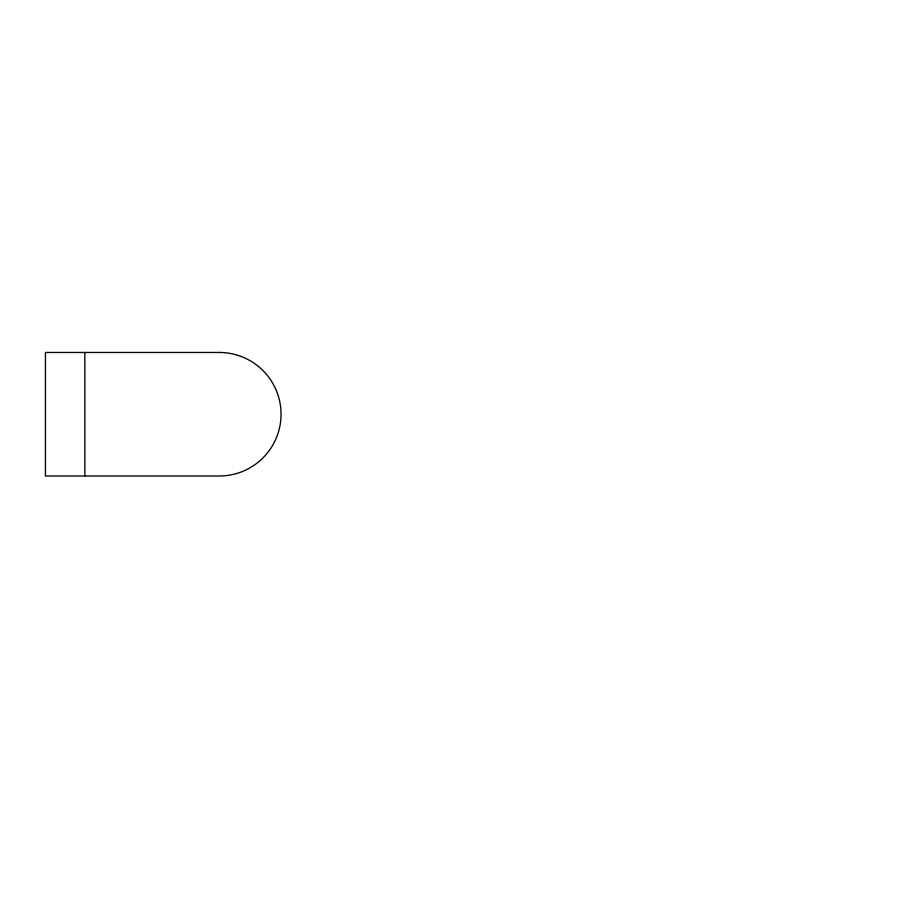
<?xml version="1.0" encoding="UTF-8"?>
<svg xmlns="http://www.w3.org/2000/svg" width="909" height="909" viewBox="0 0 909 909"><rect width="100%" height="100%" fill="white"/><g stroke="black" fill="none" stroke-linecap="round" stroke-linejoin="round"><path stroke-width="1.36" d="M84.832 352.465L84.832 475.998M219.285 352.465L45.45 352.465L45.45 475.998L219.285 475.998A61.767 61.767 0 0 0 281.051 414.231A61.767 61.767 0 0 0 219.285 352.465"/></g></svg>
